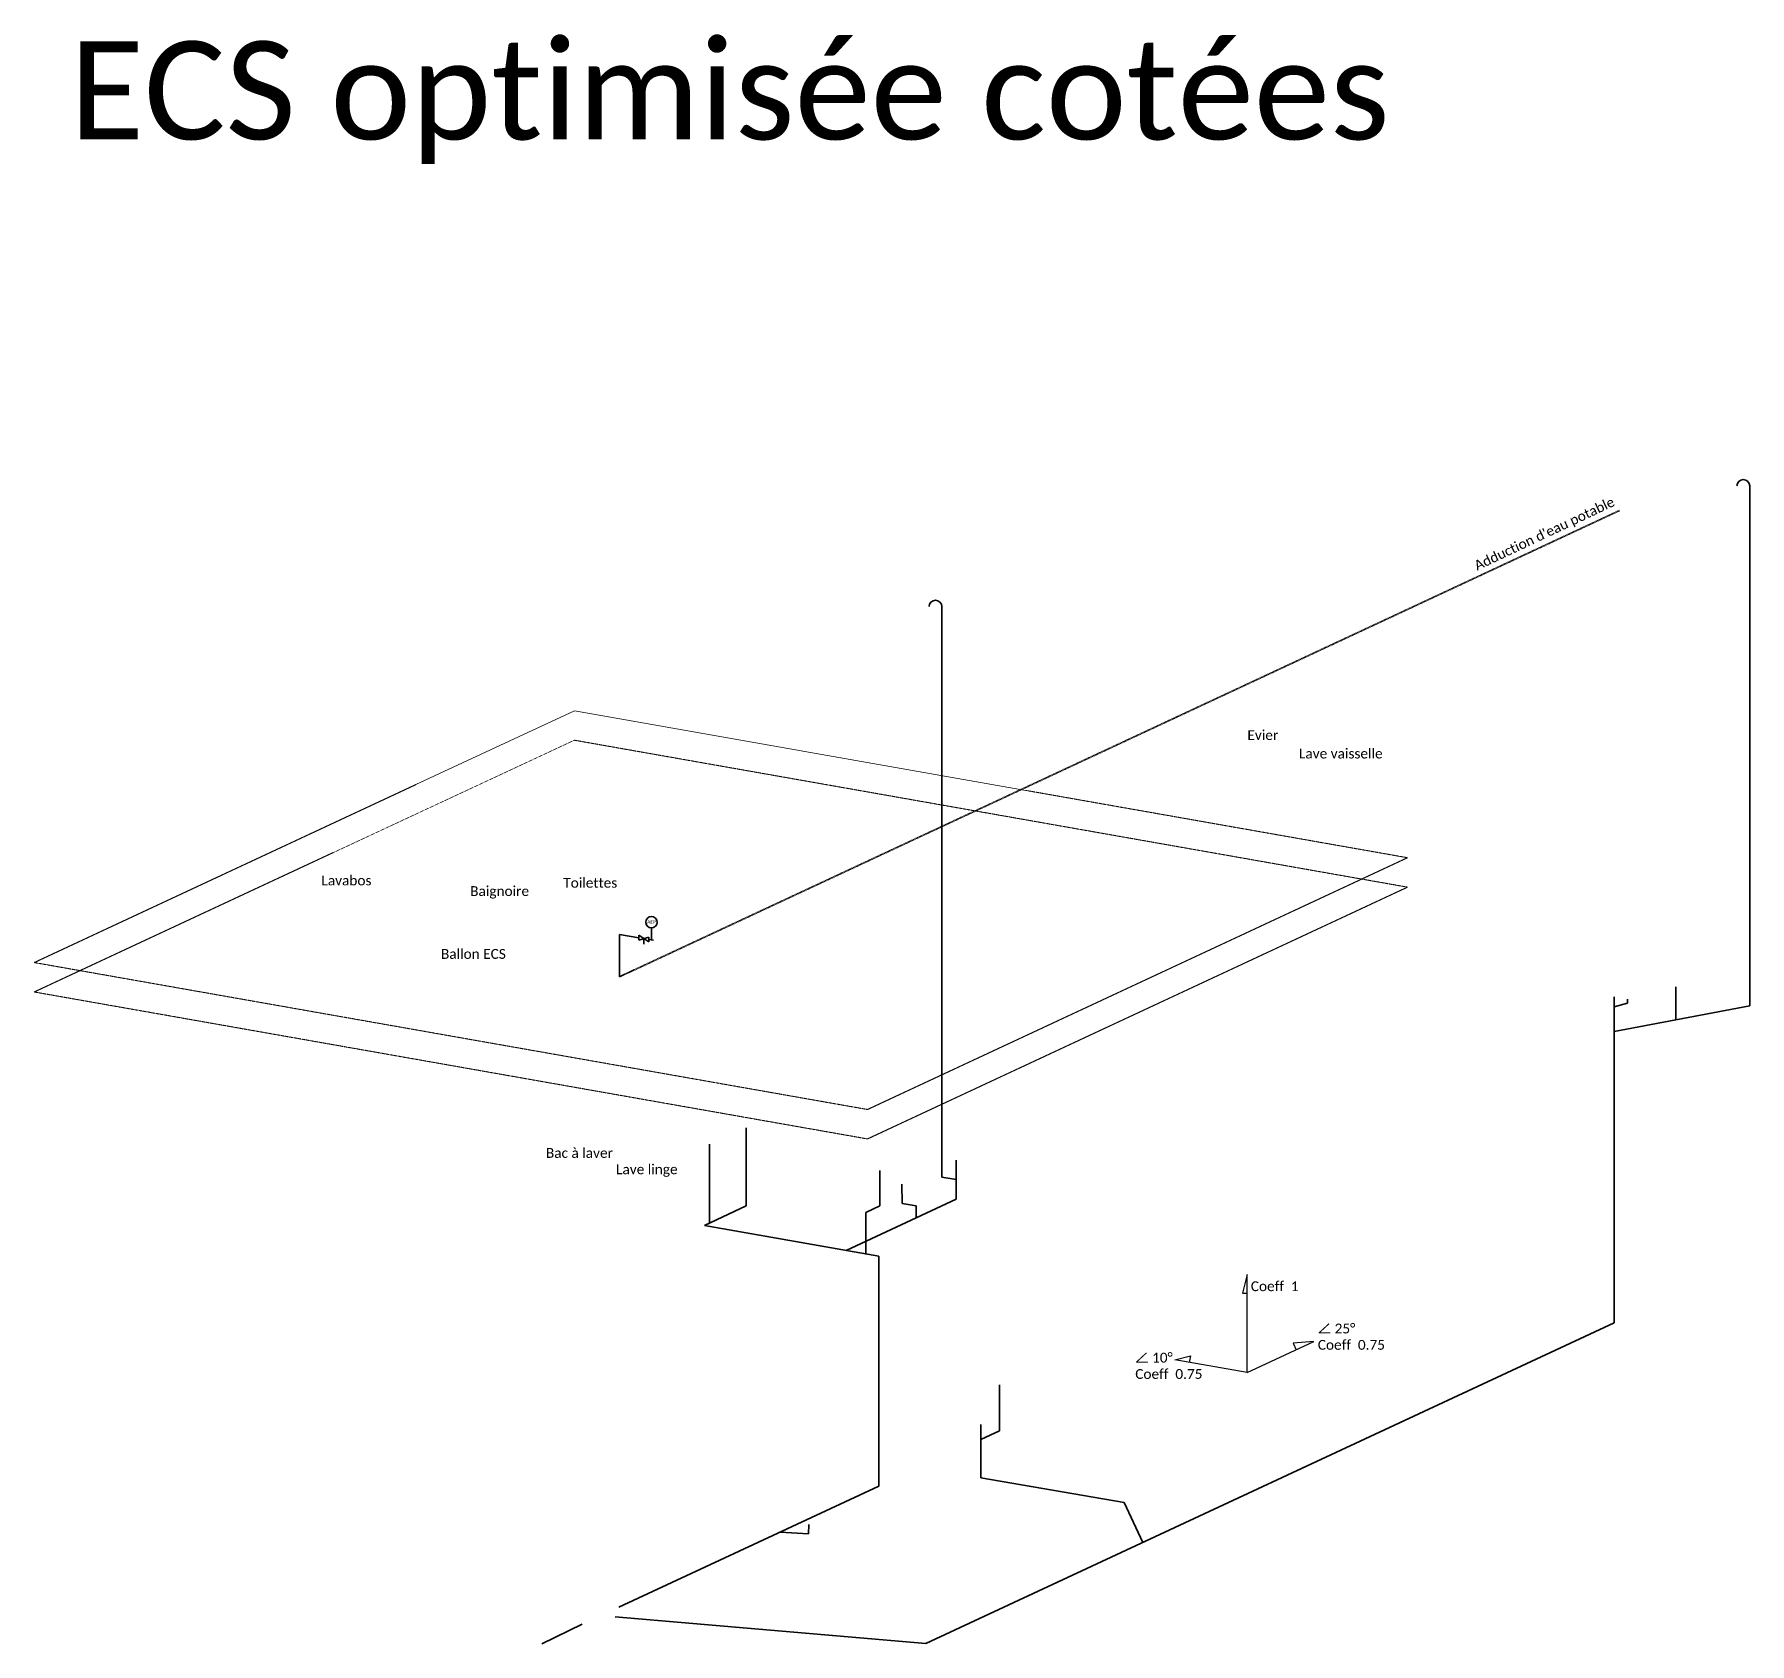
# Model space of a CAD drawing. Header units: millimetres. Extents: x -192996 to 6044, y -38260 to 35862.
# Drawn here: x -192444 to -174955, y -27813 to -11404 of the extents above; entities that cross this region are included whole.
import ezdxf

# ---------------------------------------------------------------- set-up
doc = ezdxf.new("R2010")
doc.units = ezdxf.units.MM
doc.linetypes.add('ACAD_ISO02W100', pattern=[15, 12, -3])
doc.linetypes.add('CONTINU', pattern=[0])
for name, color, linetype, lineweight in [('AEP', 144, 'ACAD_ISO02W100', 35), ('Dalle', 7, 'Continuous', 20), ('EU sanitaire', 237, 'Continuous', 35), ('Textes', 7, 'Continuous', 9)]:
    doc.layers.add(name, color=color, linetype=linetype, lineweight=lineweight)

msp = doc.modelspace()

# ---------------------------------------------------------------- linework, layer by layer
for p, q in [((-180078, -24048), (-180126, -24239)), ((-180078, -25048), (-180078, -24048)), ((-180126, -24239), (-180078, -24239)), ((-180078, -25048), (-179398, -24731)), ((-179398, -24731), (-179609, -24748)), ((-179609, -24748), (-179578, -24815)), ((-180816, -24918), (-180656, -24878)), ((-180078, -25048), (-180816, -24918)), ((-180656, -24878), (-180668, -24944))]:
    msp.add_line(p, q)
at = {"layer": 'AEP'}
msp.add_line((-186476, -21012), (-176280, -16258), dxfattribs=at)
at = {"layer": 'AEP', "linetype": 'CONTINU'}
for p, q in [((-186476, -21012), (-186476, -20581)), ((-186476, -20581), (-186279, -20615)), ((-186279, -20590), (-186279, -20640)), ((-186279, -20590), (-186180, -20658)), ((-186180, -20608), (-186279, -20640)), ((-186229, -20624), (-186229, -20681)), ((-186180, -20658), (-186180, -20608)), ((-186180, -20633), (-186131, -20641)), ((-186152, -20638), (-186152, -20515))]:
    msp.add_line(p, q, dxfattribs=at)
msp.add_circle((-186152, -20457), 58.2, dxfattribs=at)
at = {"layer": 'Dalle'}
for p in [(-188554, -19054), (-182334, -19113)]:
    msp.add_line(p, (-186938, -18301), dxfattribs=at)
at = {"layer": 'Dalle', "linetype": 'ACAD_ISO02W100', "ltscale": 0.25}
for p, q in [((-192444, -21168), (-186938, -18601)), ((-178444, -20099), (-186938, -18601)), ((-188554, -19054), (-192444, -20868)), ((-182334, -19113), (-178444, -19799)), ((-183950, -22366), (-178444, -19799)), ((-183950, -22666), (-178444, -20099)), ((-183950, -22366), (-192444, -20868)), ((-183950, -22666), (-192444, -21168))]:
    msp.add_line(p, q, dxfattribs=at)
at = {"layer": 'EU sanitaire'}
for p, q in [((-174955, -21310), (-174955, -16008)), ((-183191, -23056), (-183191, -17239)), ((-175709, -21114), (-175709, -21452)), ((-176336, -21219), (-176336, -24540)), ((-176336, -21318), (-176201, -21283)), ((-174955, -21310), (-176336, -21571)), ((-176201, -21242), (-176201, -21283)), ((-185185, -22552), (-185185, -23349)), ((-185559, -22719), (-185560, -23524)), ((-183046, -22883), (-183046, -23280)), ((-183825, -22988), (-183825, -23349)), ((-183046, -23081), (-183191, -23056)), ((-183598, -23129), (-183597, -23323)), ((-185185, -23349), (-185611, -23548)), ((-183046, -23280), (-184166, -23802)), ((-183825, -23349), (-183966, -23415)), ((-183966, -23415), (-183966, -23838)), ((-183453, -23349), (-183597, -23323)), ((-183453, -23349), (-183453, -23470)), ((-183834, -23861), (-185611, -23548)), ((-183834, -23861), (-183834, -26205)), ((-176336, -24540), (-183353, -27812)), ((-182603, -25174), (-182604, -25641)), ((-182793, -25577), (-182793, -26120)), ((-182604, -25641), (-182793, -25729)), ((-186483, -27440), (-183834, -26205)), ((-182793, -26120), (-181334, -26372)), ((-181334, -26372), (-181143, -26781)), ((-184550, -26691), (-184840, -26674)), ((-184549, -26598), (-184550, -26691)), ((-186857, -27615), (-187268, -27813)), ((-186523, -27540), (-183353, -27812))]:
    msp.add_line(p, q, dxfattribs=at)
for centre in [(-175020, -16008), (-183256, -17239)]:
    msp.add_arc(centre, 65, 0, 180, dxfattribs=at)

# ---------------------------------------------------------------- texts
at = {"linetype": 'CONTINU', "char_height": 100, "attachment_point": 1}
for s, width, insert in [('{\\fCalibri|b0|i0|c0|p34;Coeff  1}', 497.88, (-180041, -24118)), ('{\\fISOCPEUR|b0|i0|c0|p34;∠\\fCalibri|b0|i0|c0|p34; 25°\\PCoeff  0.75}', 744.23, (-179358, -24549)), ('{\\fISOCPEUR|b0|i0|c0|p34;∠\\fCalibri|b0|i0|c0|p34; 10°\\PCoeff  0.75}', 764.5, (-181219, -24846))]:
    msp.add_mtext_dynamic_manual_height_columns(s, width=width, gutter_width=12.5, heights=[0], dxfattribs=dict(at, insert=insert))
at = {"layer": 'AEP', "linetype": 'CONTINU', "insert": (-186195, -20436), "char_height": 35, "attachment_point": 1}
msp.add_mtext_dynamic_manual_height_columns('{\\fCalibri|b0|i0|c0|p34;AEP}', width=160.05, gutter_width=12.5, heights=[0], dxfattribs=at)
at = {"layer": 'Textes', "linetype": 'CONTINU', "attachment_point": 1}
for s, width, insert, char_height in [('{\\fCalibri|b0|i0|c0|p34;ECS optimisée cotées}', 15009.61, (-192086, -11476), 1000), ('{\\fCalibri|b0|i0|c0|p34;Evier}', 1670.02, (-180076, -18499), 100), ('{\\fCalibri|b0|i0|c0|p34;Lave vaisselle}', 1670.02, (-179550, -18687), 100), ('{\\fCalibri|b0|i0|c0|p34;Lavabos}', 1670.02, (-189517, -19981), 100), ('{\\fCalibri|b0|i0|c0|p34;Baignoire}', 1670.02, (-188000, -20089), 100), ('{\\fCalibri|b0|i0|c0|p34;Toilettes}', 1670.02, (-187051, -20005), 100), ('{\\fCalibri|b0|i0|c0|p34;Ballon ECS}', 1670.02, (-188298, -20730), 100), ('{\\fCalibri|b0|i0|c0|p34;Bac à laver}', 1946.05, (-187228, -22759), 100), ('{\\fCalibri|b0|i0|c0|p34;Lave linge}', 1670.02, (-186513, -22926), 100)]:
    msp.add_mtext_dynamic_manual_height_columns(s, width=width, gutter_width=12.5, heights=[0], dxfattribs=dict(at, insert=insert, char_height=char_height))
at = {"layer": 'Textes', "linetype": 'CONTINU', "insert": (-177776, -16782), "char_height": 100, "attachment_point": 1, "rotation": 25.2657}
msp.add_mtext_dynamic_manual_height_columns("{\\fCalibri|b0|i0|c0|p34;Adduction d'eau potable}", width=1670.02, gutter_width=12.5, heights=[0], dxfattribs=at)

doc.saveas('drawing.dxf')
